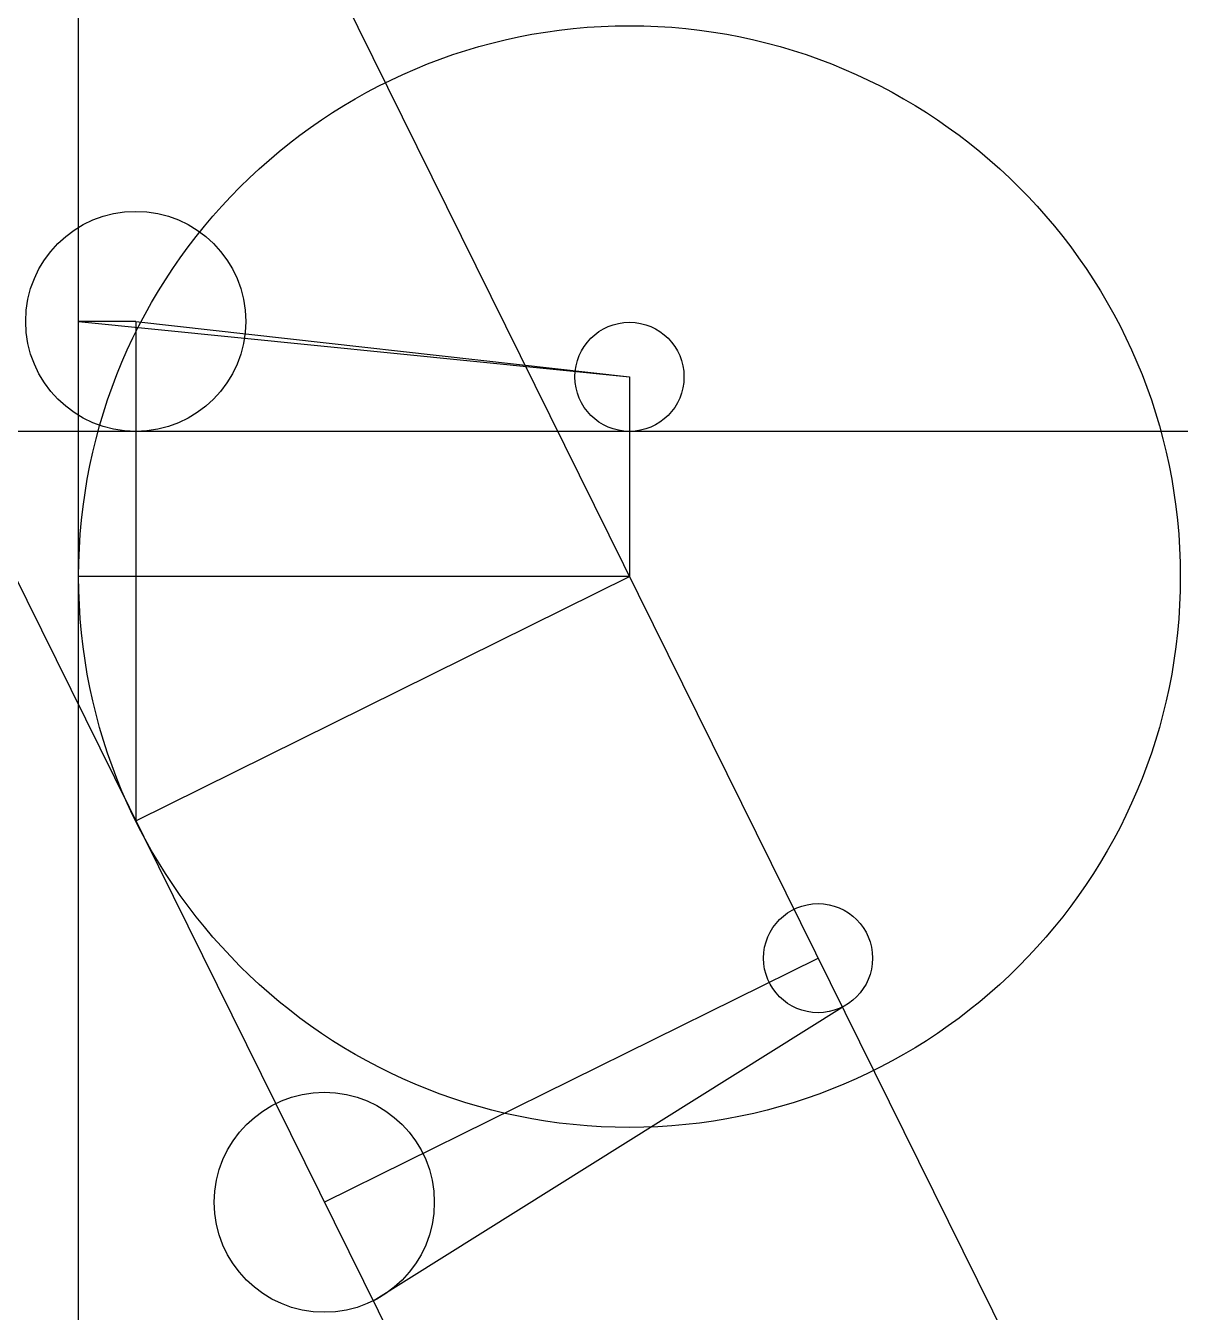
# Model space of a CAD drawing. Header units: inches. Extents: x -22.2 to 29.8, y -34.6 to 23.3.
import ezdxf

# ---------------------------------------------------------------- set-up
doc = ezdxf.new("R2010")
doc.units = ezdxf.units.IN
doc.header["$MEASUREMENT"] = 0
doc.layers.add('fold', color=220, linetype='Continuous', transparency=0.4)
doc.layers.add('revolution', color=50, linetype='Continuous', transparency=0.4)

msp = doc.modelspace()

# ---------------------------------------------------------------- linework, layer by layer
at = {"color": 3}
for p, q in [((-19.821, 10), (5, 7.5)), ((-6.554, -34.135), (14.588, -20.894))]:
    msp.add_line(p, q, dxfattribs=at)
for p, q in [((-17.25, 10), (5, 7.5)), ((-17.25, -12.5), (5, -1.5))]:
    msp.add_line(p, q)
at = {"layer": 'fold'}
for p, q in [((-17.25, 10), (-17.25, -12.5)), ((5, 7.5), (5, -1.5)), ((-8.751, -29.692), (13.499, -18.692))]:
    msp.add_line(p, q, dxfattribs=at)
for p, direction in [((5, -1.5), (0.44318, -0.896433)), ((5, 5.043), (-1, 0)), ((-17.25, -12.5), (0.44318, -0.896433))]:
    msp.add_xline(p, direction, dxfattribs=at)
for centre, radius in [((-17.25, 10), 4.957), ((5, 7.5), 2.457), ((13.499, -18.692), 2.457), ((-8.751, -29.692), 4.957)]:
    msp.add_circle(centre, radius, dxfattribs=at)
at = {"layer": 'revolution'}
for p, q in [((-17.25, 10), (-19.821, 10)), ((5, -1.5), (-19.821, -1.5))]:
    msp.add_line(p, q, dxfattribs=at)
msp.add_xline((-19.821, -1.5), (0, 1), dxfattribs=at)
msp.add_circle((5, -1.5), 24.821, dxfattribs=at)

doc.saveas('drawing.dxf')
